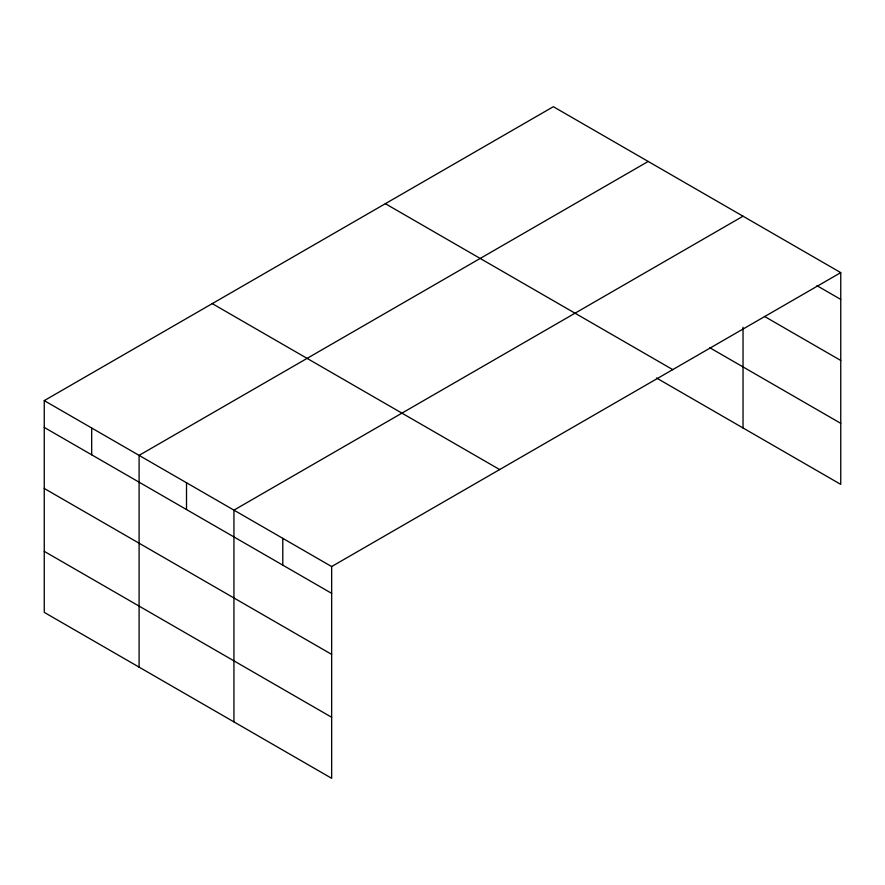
<?xml version="1.0" encoding="UTF-8"?>
<svg xmlns="http://www.w3.org/2000/svg" width="885" height="885" viewBox="0 0 885 885"><rect width="100%" height="100%" fill="white"/><g stroke="black" fill="none" stroke-linecap="round" stroke-linejoin="round"><path stroke-width="1.33" d="M840.75 272.624L553.346 106.698L44.25 400.617L44.25 612.376L331.654 778.302L331.654 566.555L840.75 272.624L840.75 484.383L656.493 377.995M648.196 161.446L139.089 455.377L139.089 667.135M743.035 216.206L233.939 510.136L233.939 721.894M816.921 285.656L840.75 299.418M764.485 316.421L840.75 360.46M709.836 347.761L840.75 423.34M385.351 203.694L672.744 369.62M212.256 303.621L499.649 469.559M44.25 400.617L331.654 566.555M44.25 427.422L331.654 593.348M44.25 488.454L331.654 654.38M44.25 551.344L331.654 717.27M743.035 327.284L743.035 427.964M282.791 538.346L282.791 565.139M186.514 482.756L186.514 509.55M91.675 427.997L91.675 454.801"/></g></svg>
